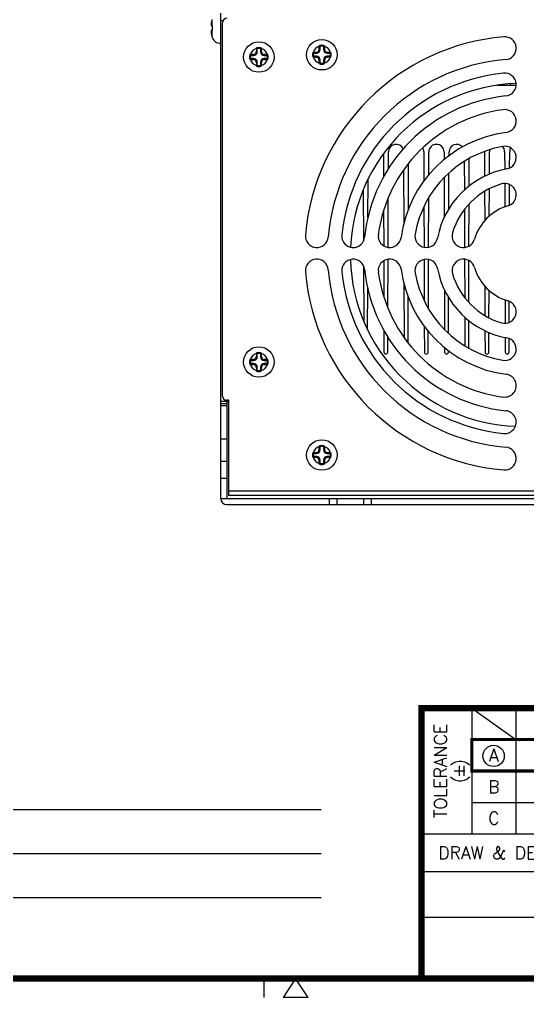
# Model space of a CAD drawing. Header units: millimetres. Extents: x 7299 to 8631, y -553 to 367.
# Drawn here: x 8232.4 to 8365.5, y -551.8 to -295.3 of the extents above; entities that cross this region are included whole.
import ezdxf
from ezdxf.enums import TextEntityAlignment as Align

# ---------------------------------------------------------------- set-up
doc = ezdxf.new("R2010")
doc.units = ezdxf.units.MM
doc.layers.get('0').update_dxf_attribs({"linetype": 'CONTINUOUS'})
doc.styles.add('SIM', font='simplex')

msp = doc.modelspace()

# ---------------------------------------------------------------- linework, layer by layer
at = {"color": 7, "linetype": 'Continuous'}
for p, q in [((8285.12, -420.89), (8285.12, -164.09)), ((8282.66, -296.81), (8282.86, -296.85)), ((8282.82, -295.26), (8282.82, -296.84)), ((8282.86, -296.85), (8282.86, -298.12)), ((8285.12, -295.49), (8285.83, -295.49)), ((8285.62, -394.09), (8285.62, -296.09)), ((8282.86, -298.12), (8282.66, -298.16)), ((8282.82, -298.13), (8282.82, -299.71)), ((8282.86, -299.87), (8282.86, -299.96)), ((8311.21, -303.07), (8311.21, -302.27)), ((8312.04, -302.27), (8312.04, -303.07)), ((8292.91, -304.67), (8293.71, -304.67)), ((8293.71, -304.67), (8293.71, -304.41)), ((8294.71, -303.67), (8294.45, -303.67)), ((8294.71, -303.67), (8294.71, -302.87)), ((8295.54, -302.87), (8295.54, -303.67)), ((8295.54, -303.67), (8295.79, -303.67)), ((8296.54, -304.67), (8296.54, -304.41)), ((8296.54, -304.67), (8297.33, -304.67)), ((8309.41, -304.07), (8310.21, -304.07)), ((8310.21, -304.9), (8309.41, -304.9)), ((8310.21, -304.07), (8310.21, -303.79)), ((8310.21, -304.9), (8310.21, -305.18)), ((8311.21, -303.07), (8310.93, -303.07)), ((8312.04, -303.07), (8312.32, -303.07)), ((8313.04, -304.07), (8313.04, -303.79)), ((8313.04, -304.07), (8313.83, -304.07)), ((8313.04, -304.9), (8313.04, -305.18)), ((8313.83, -304.9), (8313.04, -304.9)), ((8293.71, -305.5), (8292.91, -305.5)), ((8293.71, -305.5), (8293.71, -305.76)), ((8294.71, -306.5), (8294.45, -306.5)), ((8294.71, -307.3), (8294.71, -306.5)), ((8295.54, -306.5), (8295.54, -307.3)), ((8295.54, -306.5), (8295.79, -306.5)), ((8296.54, -305.5), (8296.54, -305.76)), ((8297.33, -305.5), (8296.54, -305.5)), ((8311.21, -305.9), (8310.93, -305.9)), ((8311.21, -306.7), (8311.21, -305.9)), ((8312.04, -305.9), (8312.04, -306.7)), ((8312.04, -305.9), (8312.32, -305.9)), ((8357.54, -312.49), (8362.58, -312.49)), ((8361.12, -312.49), (8361.12, -312.1)), ((8327.76, -330.47), (8327.78, -336.61)), ((8329.07, -334.44), (8329.08, -329.98)), ((8338.36, -329.98), (8338.39, -337.63)), ((8339.66, -335.97), (8339.68, -329.98)), ((8343.66, -329.98), (8343.67, -331.98)), ((8344.98, -330.99), (8344.98, -329.98)), ((8354.26, -329.98), (8354.28, -336.38)), ((8355.56, -335.79), (8355.58, -329.98)), ((8359.56, -329.98), (8359.58, -334.57)), ((8360.87, -334.2), (8360.88, -329.98)), ((8334.34, -344.98), (8334.37, -332.99)), ((8348.97, -332.48), (8348.99, -339.97)), ((8350.25, -338.89), (8350.28, -331.7)), ((8333.08, -334.69), (8333.12, -348.77)), ((8344.94, -344.88), (8344.96, -335.52)), ((8323.73, -347.23), (8323.76, -337.14)), ((8343.68, -336.75), (8343.71, -347.18)), ((8359.59, -338.25), (8359.61, -344.41)), ((8360.84, -343.96), (8360.86, -338.53)), ((8322.49, -339.92), (8322.53, -353.38)), ((8354.29, -340.35), (8354.32, -348.07)), ((8355.53, -346.85), (8355.55, -339.64)), ((8329.01, -355.02), (8329.05, -342.03)), ((8339.61, -354.98), (8339.65, -342.01)), ((8350.21, -354.69), (8350.24, -343.64)), ((8327.81, -345.41), (8327.84, -354.59)), ((8338.41, -344.32), (8338.44, -354.99)), ((8349.01, -345.11), (8349.04, -355.03)), ((8327.85, -358.58), (8327.88, -367.95)), ((8328.96, -370.95), (8329, -358.15)), ((8338.45, -358.18), (8338.48, -368.99)), ((8339.56, -371.02), (8339.6, -358.19)), ((8349.05, -358.14), (8349.08, -368.16)), ((8350.16, -369.44), (8350.2, -358.48)), ((8322.55, -359.83), (8322.6, -374.31)), ((8323.64, -376.58), (8323.67, -365.71)), ((8333.17, -364.57), (8333.21, -378.68)), ((8343.77, -366.11), (8343.8, -376.56)), ((8354.37, -365.16), (8354.39, -372.88)), ((8355.45, -373.48), (8355.47, -366.27)), ((8334.23, -380), (8334.27, -368.01)), ((8344.84, -377.53), (8344.87, -368.17)), ((8359.68, -368.79), (8359.7, -374.92)), ((8360.75, -374.69), (8360.76, -369.18)), ((8349.09, -373.29), (8349.11, -380.79)), ((8350.13, -381.4), (8350.15, -374.2)), ((8327.9, -376.79), (8327.92, -382.49)), ((8338.5, -375.7), (8338.52, -382.49)), ((8354.4, -376.85), (8354.42, -382.49)), ((8328.92, -382.49), (8328.94, -378.53)), ((8339.52, -382.49), (8339.54, -377.07)), ((8355.42, -382.49), (8355.44, -377.33)), ((8359.71, -378.63), (8359.72, -382.49)), ((8360.72, -382.49), (8360.73, -378.92)), ((8343.82, -381.31), (8343.82, -382.49)), ((8344.82, -382.49), (8344.82, -382.07)), ((8292.91, -384.67), (8293.71, -384.67)), ((8293.71, -384.67), (8293.71, -384.41)), ((8294.71, -383.67), (8294.45, -383.67)), ((8294.71, -383.67), (8294.71, -382.87)), ((8295.54, -382.87), (8295.54, -383.67)), ((8295.54, -383.67), (8295.79, -383.67)), ((8296.54, -384.67), (8296.54, -384.41)), ((8296.54, -384.67), (8297.33, -384.67)), ((8293.71, -385.5), (8292.91, -385.5)), ((8293.71, -385.5), (8293.71, -385.76)), ((8294.71, -386.5), (8294.45, -386.5)), ((8294.71, -387.3), (8294.71, -386.5)), ((8295.54, -386.5), (8295.54, -387.3)), ((8295.54, -386.5), (8295.79, -386.5)), ((8296.54, -385.5), (8296.54, -385.76)), ((8297.33, -385.5), (8296.54, -385.5)), ((8287.12, -395.49), (8285.12, -395.49)), ((8285.12, -395.99), (8286.72, -395.99)), ((8285.12, -396.48), (8286.72, -396.48)), ((8287.12, -395.09), (8286.62, -395.09)), ((8286.72, -395.09), (8286.72, -420.89)), ((8287.12, -395.09), (8287.12, -420.09)), ((8285.12, -405.25), (8286.72, -405.25)), ((8311.21, -408.07), (8311.21, -407.27)), ((8312.04, -407.27), (8312.04, -408.07)), ((8309.41, -409.07), (8310.21, -409.07)), ((8310.21, -409.9), (8309.41, -409.9)), ((8310.21, -409.07), (8310.21, -408.79)), ((8310.21, -409.9), (8310.21, -410.18)), ((8311.21, -408.07), (8310.93, -408.07)), ((8312.04, -408.07), (8312.32, -408.07)), ((8313.04, -409.07), (8313.04, -408.79)), ((8313.04, -409.07), (8313.83, -409.07)), ((8313.83, -409.9), (8313.04, -409.9)), ((8313.04, -409.9), (8313.04, -410.18)), ((8285.12, -411.1), (8286.72, -411.1)), ((8311.21, -410.9), (8310.93, -410.9)), ((8311.21, -411.7), (8311.21, -410.9)), ((8312.04, -410.9), (8312.32, -410.9)), ((8312.04, -410.9), (8312.04, -411.7)), ((8285.12, -415.58), (8286.72, -415.58)), ((8287.12, -418.89), (8571.12, -418.89)), ((8571.12, -420.09), (8287.12, -420.09)), ((8285.12, -420.89), (8573.12, -420.89)), ((8286.72, -422.49), (8571.52, -422.49)), ((8313.62, -422.49), (8313.62, -420.89)), ((8315.62, -422.49), (8315.62, -420.89)), ((8322.62, -422.49), (8322.62, -420.89)), ((8324.62, -422.49), (8324.62, -420.89))]:
    msp.add_line(p, q, dxfattribs=at)
for p, q in [((8350.96, -475.86), (8362.51, -484.11)), ((8350.96, -475.86), (8350.96, -508.86)), ((8362.51, -475.86), (8362.51, -508.86)), ((8350.96, -484.11), (8502.76, -484.11)), ((8350.96, -492.36), (8626.51, -492.36)), ((8105.06, -502.45), (8311.43, -502.45)), ((8350.96, -500.61), (8469.76, -500.61)), ((8337.76, -508.86), (8626.51, -508.86)), ((8105.06, -514), (8311.43, -514)), ((8337.76, -518.76), (8469.76, -518.76)), ((8105.06, -525.55), (8311.43, -525.55)), ((8337.76, -530.75), (8626.51, -530.75)), ((8296.51, -551.76), (8296.51, -546.81)), ((8304.76, -546.81), (8301.46, -551.76)), ((8308.06, -551.76), (8304.76, -546.81)), ((8308.06, -551.76), (8301.46, -551.76))]:
    msp.add_line(p, q)
at = {"const_width": 1.65}
msp.add_lwpolyline([(8626.51, 360.69), (7306.51, 360.69), (7306.51, -546.81), (8626.51, -546.81)], close=True, dxfattribs=at)
for points, const_width in [([(8337.76, -546.81), (8337.76, -475.86), (8626.51, -475.86)], 1.65), ([(8350.96, -484.11), (8469.76, -484.11), (8469.76, -492.36), (8350.96, -492.36), (8350.96, -484.11)], 0.825)]:
    msp.add_lwpolyline(points, dxfattribs=dict(const_width=const_width))
at = {"color": 7, "linetype": 'Continuous'}
for centre in [(8295.12, -305.09), (8311.62, -304.49), (8295.12, -385.09), (8311.62, -409.49)]:
    msp.add_circle(centre, 4, dxfattribs=at)
msp.add_circle((8356.66, -488.4), 2.79)
for centre, radius, start, end in [((8286.82, -296.09), 1.2, 90, 180), ((8287.5, -296.82), 4.9, 171.2459, 171.7822), ((8291.83, -297.48), 9.29, 170.8639, 171.2463), ((8291.83, -297.48), 9.28, 166.4528, 170.8636), ((8291.82, -297.48), 9.27, 166.15, 166.4514), ((8287.5, -298.15), 4.9, 188.2178, 188.7541), ((8291.83, -297.49), 9.29, 188.7537, 189.1361), ((8291.83, -297.49), 9.28, 189.1364, 193.5472), ((8291.82, -297.49), 9.27, 193.5486, 193.85), ((8285.18, -299.13), 2.43, 193.8468, 197.8903), ((8285, -299.23), 2.25, 198.7411, 273.1731), ((8364.12, -356.59), 57, 94.8193, 175.1807), ((8359.59, -302.78), 3, 274.8193, 94.8193), ((8295.12, -305.09), 2.47, 75.0921, 104.9079), ((8311.62, -304.49), 2.31, 106.1579, 163.8421), ((8311.62, -304.49), 2.47, 75.102, 104.898), ((8306.44, -308.03), 7.47, 50.3172, 52.4862), ((8311.62, -304.49), 2.25, 79.3916, 100.6084), ((8316.81, -308.03), 7.47, 127.5138, 129.6828), ((8311.62, -304.49), 2.31, 16.1579, 73.8421), ((8295.12, -305.09), 2.47, 165.0921, 194.9079), ((8293.43, -316.68), 12.25, 92.4827, 93.2562), ((8298.66, -299.9), 7.47, 217.5086, 219.6827), ((8295.12, -305.09), 2.25, 169.3916, 190.6084), ((8295.12, -305.09), 2.31, 106.1579, 163.8421), ((8295.04, -353.86), 49.46, 91.5492, 92.487), ((8293.71, -303.67), 1, 270, 0), ((8293.69, -303.65), 0.762, 271.5442, 358.4558), ((8344.34, -305.02), 49.9, 177.5171, 178.4466), ((8306.86, -303.4), 12.39, 176.7482, 177.5129), ((8289.93, -308.63), 7.47, 50.3173, 52.4914), ((8295.12, -305.09), 2.25, 79.3916, 100.6084), ((8300.31, -308.63), 7.47, 127.5086, 129.6827), ((8296.54, -303.67), 1, 180, 270), ((8283.53, -303.39), 12.25, 2.4827, 3.2562), ((8246.35, -305.01), 49.46, 1.5492, 2.487), ((8295.12, -305.09), 2.31, 16.1579, 73.8421), ((8296.56, -303.65), 0.762, 181.5432, 268.4568), ((8295.18, -354.3), 49.9, 87.5171, 88.4466), ((8291.58, -299.9), 7.47, 320.3173, 322.4914), ((8295.12, -305.09), 2.25, 349.3916, 10.6084), ((8296.81, -316.82), 12.39, 86.7482, 87.5129), ((8295.12, -305.09), 2.47, 345.0921, 14.9079), ((8311.62, -304.49), 2.47, 165.102, 194.898), ((8315.16, -299.3), 7.47, 217.5138, 219.6828), ((8315.16, -309.67), 7.47, 140.3172, 142.4862), ((8311.62, -304.49), 2.25, 169.3916, 190.6084), ((8311.62, -304.49), 2.31, 196.1579, 253.8421), ((8310.21, -303.07), 1, 270, 0), ((8310.18, -303.04), 0.753, 272.4419, 357.5581), ((8310.21, -305.9), 1, 0, 90), ((8310.18, -305.93), 0.753, 2.4419, 87.5581), ((8313.04, -303.07), 1, 180, 270), ((8313.04, -305.9), 1, 90, 180), ((8311.62, -304.49), 2.31, 286.1579, 343.8421), ((8313.07, -303.04), 0.753, 182.4419, 267.5581), ((8313.07, -305.93), 0.753, 92.4419, 177.5581), ((8308.08, -299.3), 7.47, 320.3172, 322.4862), ((8311.62, -304.49), 2.25, 349.3916, 10.6084), ((8308.08, -309.67), 7.47, 37.5138, 39.6828), ((8311.62, -304.49), 2.47, 345.102, 14.898), ((8298.66, -310.27), 7.47, 140.3173, 142.4914), ((8293.44, -293.35), 12.39, 266.7482, 267.5129), ((8295.12, -305.09), 2.31, 196.1579, 253.8421), ((8295.06, -255.87), 49.9, 267.5171, 268.4466), ((8293.71, -306.5), 1, 0, 90), ((8293.69, -306.52), 0.762, 1.5442, 88.4558), ((8343.9, -305.16), 49.46, 181.5492, 182.487), ((8306.72, -306.78), 12.25, 182.4827, 183.2562), ((8289.93, -301.54), 7.47, 307.5086, 309.6827), ((8295.12, -305.09), 2.47, 255.0921, 284.9079), ((8295.12, -305.09), 2.25, 259.3916, 280.6084), ((8296.54, -306.5), 1, 90, 180), ((8300.31, -301.54), 7.47, 230.3173, 232.4914), ((8283.38, -306.77), 12.39, 356.7482, 357.5129), ((8295.12, -305.09), 2.31, 286.1579, 343.8421), ((8245.91, -305.15), 49.9, 357.5171, 358.4466), ((8296.56, -306.52), 0.762, 91.5432, 178.4568), ((8295.2, -256.31), 49.46, 271.5492, 272.487), ((8291.58, -310.27), 7.47, 37.5086, 39.6827), ((8296.81, -293.49), 12.25, 272.4827, 273.2562), ((8306.44, -300.95), 7.47, 307.5138, 309.6828), ((8311.62, -304.49), 2.47, 255.102, 284.898), ((8311.62, -304.49), 2.25, 259.3916, 280.6084), ((8316.81, -300.95), 7.47, 230.3172, 232.4862), ((8364.12, -356.59), 51, 94.8193, 175.1807), ((8364.12, -356.59), 47.5, 95.8514, 174.1486), ((8359.59, -312.32), 3, 275.8514, 95.8514), ((8364.12, -356.99), 45, 91.974, 177.4254), ((8364.12, -356.59), 41.5, 95.8514, 174.1486), ((8364.12, -356.59), 38, 97.4476, 172.5524), ((8359.59, -321.88), 3, 277.4476, 97.4476), ((8364.12, -356.59), 32, 97.4476, 172.5524), ((8331.07, -329.99), 1.99, 21.3886, 179.8282), ((8341.67, -329.99), 1.99, 0.1718, 179.8282), ((8346.97, -329.99), 1.99, 40.9728, 179.8282), ((8364.12, -356.59), 28.5, 100.248, 169.752), ((8336.37, -329.99), 1.99, 0.1718, 31.1233), ((8352.27, -329.99), 1.99, 0.1718, 3.9461), ((8357.57, -329.99), 1.99, 162.648, 179.8282), ((8357.57, -329.99), 1.99, 0.1718, 45.7593), ((8359.59, -331.49), 3, 280.248, 100.248), ((8362.87, -329.99), 1.99, 148.7909, 179.8282), ((8364.12, -356.59), 22.5, 100.248, 169.752), ((8364.12, -356.59), 19, 106.4718, 163.5282), ((8359.59, -341.24), 3, 286.4718, 106.4718), ((8364.12, -356.59), 13, 106.4718, 163.5282), ((8348.78, -352.05), 3, 163.5282, 343.5282), ((8310.31, -352.05), 3, 175.1807, 355.1807), ((8319.85, -352.05), 3, 174.1486, 354.1486), ((8329.42, -352.05), 3, 172.5524, 352.5524), ((8339.03, -352.05), 3, 169.752, 349.752), ((8310.31, -361.12), 3, 4.8193, 184.8193), ((8319.85, -361.12), 3, 5.8514, 185.8514), ((8364.12, -356.99), 45, 181.5622, 267.7851), ((8329.42, -361.12), 3, 7.4476, 187.4476), ((8339.03, -361.12), 3, 10.248, 190.248), ((8348.78, -361.12), 3, 16.4718, 196.4718), ((8364.12, -356.59), 57, 184.8193, 265.1807), ((8364.12, -356.59), 51, 184.8193, 265.1807), ((8364.12, -356.59), 47.5, 185.8514, 264.1486), ((8364.12, -356.59), 41.5, 185.8514, 264.1486), ((8364.12, -356.59), 38, 187.4476, 262.5524), ((8364.12, -356.59), 32, 187.4476, 262.5524), ((8364.12, -356.59), 28.5, 190.248, 259.752), ((8364.12, -356.59), 22.5, 190.248, 259.752), ((8364.12, -356.59), 13, 196.4718, 253.5282), ((8364.12, -356.59), 19, 196.4718, 253.5282), ((8359.59, -371.93), 3, 253.5282, 73.5282), ((8359.59, -381.68), 3, 259.752, 79.752), ((8295.12, -385.09), 2.47, 165.0921, 194.9079), ((8293.43, -396.68), 12.25, 92.4827, 93.2562), ((8298.66, -379.9), 7.47, 217.5086, 219.6827), ((8295.12, -385.09), 2.25, 169.3916, 190.6084), ((8295.12, -385.09), 2.31, 106.1579, 163.8421), ((8295.04, -433.86), 49.46, 91.5492, 92.487), ((8293.71, -383.67), 1, 270, 0), ((8293.69, -383.65), 0.762, 271.5442, 358.4558), ((8344.34, -385.02), 49.9, 177.5171, 178.4466), ((8306.86, -383.4), 12.39, 176.7482, 177.5129), ((8295.12, -385.09), 2.47, 75.0921, 104.9079), ((8289.93, -388.63), 7.47, 50.3173, 52.4914), ((8295.12, -385.09), 2.25, 79.3916, 100.6084), ((8300.31, -388.63), 7.47, 127.5086, 129.6827), ((8296.54, -383.67), 1, 180, 270), ((8283.53, -383.39), 12.25, 2.4827, 3.2562), ((8246.35, -385.01), 49.46, 1.5492, 2.487), ((8295.12, -385.09), 2.31, 16.1579, 73.8421), ((8296.56, -383.65), 0.762, 181.5432, 268.4568), ((8295.18, -434.3), 49.9, 87.5171, 88.4466), ((8291.58, -379.9), 7.47, 320.3173, 322.4914), ((8295.12, -385.09), 2.25, 349.3916, 10.6084), ((8296.81, -396.82), 12.39, 86.7482, 87.5129), ((8295.12, -385.09), 2.47, 345.0921, 14.9079), ((8328.42, -382.49), 0.5, 180.1718, 359.8295), ((8339.02, -382.49), 0.5, 180.1718, 359.8295), ((8344.32, -382.49), 0.5, 180.1718, 359.8295), ((8354.92, -382.49), 0.5, 180.1718, 359.8295), ((8360.22, -382.49), 0.5, 180.1718, 359.8295), ((8298.66, -390.27), 7.47, 140.3173, 142.4914), ((8293.44, -373.35), 12.39, 266.7482, 267.5129), ((8295.12, -385.09), 2.31, 196.1579, 253.8421), ((8295.06, -335.87), 49.9, 267.5171, 268.4466), ((8293.71, -386.5), 1, 0, 90), ((8293.69, -386.52), 0.762, 1.5442, 88.4558), ((8343.9, -385.16), 49.46, 181.5492, 182.487), ((8306.72, -386.78), 12.25, 182.4827, 183.2562), ((8289.93, -381.54), 7.47, 307.5086, 309.6827), ((8295.12, -385.09), 2.25, 259.3916, 280.6084), ((8296.54, -386.5), 1, 90, 180), ((8300.31, -381.54), 7.47, 230.3173, 232.4914), ((8283.38, -386.77), 12.39, 356.7482, 357.5129), ((8295.12, -385.09), 2.31, 286.1579, 343.8421), ((8245.91, -385.15), 49.9, 357.5171, 358.4466), ((8296.56, -386.52), 0.762, 91.5432, 178.4568), ((8295.2, -336.31), 49.46, 271.5492, 272.487), ((8291.58, -390.27), 7.47, 37.5086, 39.6827), ((8296.81, -373.49), 12.25, 272.4827, 273.2562), ((8295.12, -385.09), 2.47, 255.0921, 284.9079), ((8359.59, -391.29), 3, 262.5524, 82.5524), ((8286.62, -394.09), 1, 180, 270), ((8359.59, -400.85), 3, 264.1486, 84.1486), ((8311.62, -409.49), 2.31, 106.1579, 163.8421), ((8311.62, -409.49), 2.47, 75.102, 104.898), ((8306.44, -413.03), 7.47, 50.3172, 52.4862), ((8311.62, -409.49), 2.25, 79.3916, 100.6084), ((8316.81, -413.03), 7.47, 127.5138, 129.6828), ((8311.62, -409.49), 2.31, 16.1579, 73.8421), ((8359.59, -410.39), 3, 265.1807, 85.1807), ((8311.62, -409.49), 2.47, 165.102, 194.898), ((8315.16, -404.3), 7.47, 217.5138, 219.6828), ((8315.16, -414.67), 7.47, 140.3172, 142.4862), ((8311.62, -409.49), 2.25, 169.3916, 190.6084), ((8311.62, -409.49), 2.31, 196.1579, 253.8421), ((8310.21, -408.07), 1, 270, 0), ((8310.18, -408.04), 0.753, 272.4419, 357.5581), ((8310.21, -410.9), 1, 0, 90), ((8310.18, -410.93), 0.753, 2.4419, 87.5581), ((8313.04, -408.07), 1, 180, 270), ((8313.04, -410.9), 1, 90, 180), ((8311.62, -409.49), 2.31, 286.1579, 343.8421), ((8313.07, -408.04), 0.753, 182.4419, 267.5581), ((8313.07, -410.93), 0.753, 92.4419, 177.5581), ((8308.08, -404.3), 7.47, 320.3172, 322.4862), ((8311.62, -409.49), 2.25, 349.3916, 10.6084), ((8308.08, -414.67), 7.47, 37.5138, 39.6828), ((8311.62, -409.49), 2.47, 345.102, 14.898), ((8306.44, -405.95), 7.47, 307.5138, 309.6828), ((8311.62, -409.49), 2.47, 255.102, 284.898), ((8311.62, -409.49), 2.25, 259.3916, 280.6084), ((8316.81, -405.95), 7.47, 230.3172, 232.4862), ((8286.72, -420.89), 1.6, 180, 270)]:
    msp.add_arc(centre, radius, start, end, dxfattribs=at)
for points, knots in [([(8282.65, -296.12), (8282.64, -296.2), (8282.62, -296.33), (8282.61, -296.5), (8282.61, -296.6), (8282.61, -296.68), (8282.62, -296.74), (8282.63, -296.78), (8282.64, -296.8), (8282.65, -296.81), (8282.66, -296.81)], [0, 0, 0, 0, 0.376536, 0.544578, 0.691409, 0.812235, 0.903676, 0.937938, 0.964762, 1, 1, 1, 1]), ([(8282.66, -298.16), (8282.65, -298.16), (8282.64, -298.17), (8282.63, -298.19), (8282.62, -298.23), (8282.61, -298.29), (8282.61, -298.37), (8282.61, -298.47), (8282.62, -298.64), (8282.64, -298.77), (8282.65, -298.85)], [0, 0, 0, 0, 0.035239, 0.062063, 0.096325, 0.187768, 0.308598, 0.455433, 0.623473, 1, 1, 1, 1]), ([(8310.93, -303.07), (8310.93, -302.99), (8310.95, -302.66), (8310.97, -302.34), (8310.99, -302.1)], [0, 0, 0, 0, 0.255269, 1, 1, 1, 1]), ([(8312.26, -302.1), (8312.26, -302.18), (8312.29, -302.5), (8312.3, -302.83), (8312.32, -303.07)], [0, 0, 0, 0, 0.244272, 1, 1, 1, 1]), ([(8309.23, -303.85), (8309.31, -303.84), (8309.64, -303.82), (8309.96, -303.8), (8310.21, -303.79)], [0, 0, 0, 0, 0.244271, 1, 1, 1, 1]), ([(8310.21, -305.18), (8310.12, -305.18), (8309.8, -305.16), (8309.48, -305.14), (8309.23, -305.12)], [0, 0, 0, 0, 0.255271, 1, 1, 1, 1]), ([(8313.04, -303.79), (8313.12, -303.8), (8313.44, -303.81), (8313.77, -303.83), (8314.01, -303.85)], [0, 0, 0, 0, 0.255271, 1, 1, 1, 1]), ([(8314.01, -305.12), (8313.93, -305.13), (8313.61, -305.15), (8313.28, -305.17), (8313.04, -305.18)], [0, 0, 0, 0, 0.244271, 1, 1, 1, 1]), ([(8310.99, -306.87), (8310.98, -306.79), (8310.96, -306.47), (8310.94, -306.15), (8310.93, -305.9)], [0, 0, 0, 0, 0.244272, 1, 1, 1, 1]), ([(8312.32, -305.9), (8312.31, -305.98), (8312.3, -306.31), (8312.28, -306.63), (8312.26, -306.87)], [0, 0, 0, 0, 0.255269, 1, 1, 1, 1]), ([(8310.93, -408.07), (8310.93, -407.99), (8310.95, -407.66), (8310.97, -407.34), (8310.99, -407.1)], [0, 0, 0, 0, 0.255269, 1, 1, 1, 1]), ([(8312.26, -407.1), (8312.26, -407.18), (8312.29, -407.5), (8312.3, -407.83), (8312.32, -408.07)], [0, 0, 0, 0, 0.244272, 1, 1, 1, 1]), ([(8309.23, -408.85), (8309.31, -408.84), (8309.64, -408.82), (8309.96, -408.8), (8310.21, -408.79)], [0, 0, 0, 0, 0.244271, 1, 1, 1, 1]), ([(8310.21, -410.18), (8310.12, -410.18), (8309.8, -410.16), (8309.48, -410.14), (8309.23, -410.12)], [0, 0, 0, 0, 0.255271, 1, 1, 1, 1]), ([(8313.04, -408.79), (8313.12, -408.8), (8313.44, -408.81), (8313.77, -408.83), (8314.01, -408.85)], [0, 0, 0, 0, 0.255271, 1, 1, 1, 1]), ([(8314.01, -410.12), (8313.93, -410.13), (8313.61, -410.15), (8313.28, -410.17), (8313.04, -410.18)], [0, 0, 0, 0, 0.244271, 1, 1, 1, 1]), ([(8310.99, -411.87), (8310.98, -411.79), (8310.96, -411.47), (8310.94, -411.15), (8310.93, -410.9)], [0, 0, 0, 0, 0.244272, 1, 1, 1, 1]), ([(8312.32, -410.9), (8312.31, -410.98), (8312.3, -411.31), (8312.28, -411.63), (8312.26, -411.87)], [0, 0, 0, 0, 0.255269, 1, 1, 1, 1])]:
    msp.add_open_spline(points, degree=3, knots=knots, dxfattribs=at)

# ---------------------------------------------------------------- texts
at = {"style": 'SIM'}
for s, p in [('TOLERANCE', (8344.36, -492.36)), ('( )', (8349.31, -492.36)), ('-', (8350.36, -492.32))]:
    msp.add_text(s, height=3.3, rotation=90, dxfattribs=at).set_placement(p, align=Align.CENTER)
for s, p in [('A', (8356.73, -488.24)), ('B', (8356.73, -496.49)), ('C', (8356.73, -504.74)), ('DRAW & DESIGN', (8360.03, -513.81))]:
    msp.add_text(s, height=3.3, dxfattribs=at).set_placement(p, align=Align.MIDDLE)
msp.add_text('+', height=3.3, rotation=90, dxfattribs=at).set_placement((8347.5, -492.32), align=Align.MIDDLE)

doc.saveas('drawing.dxf')
